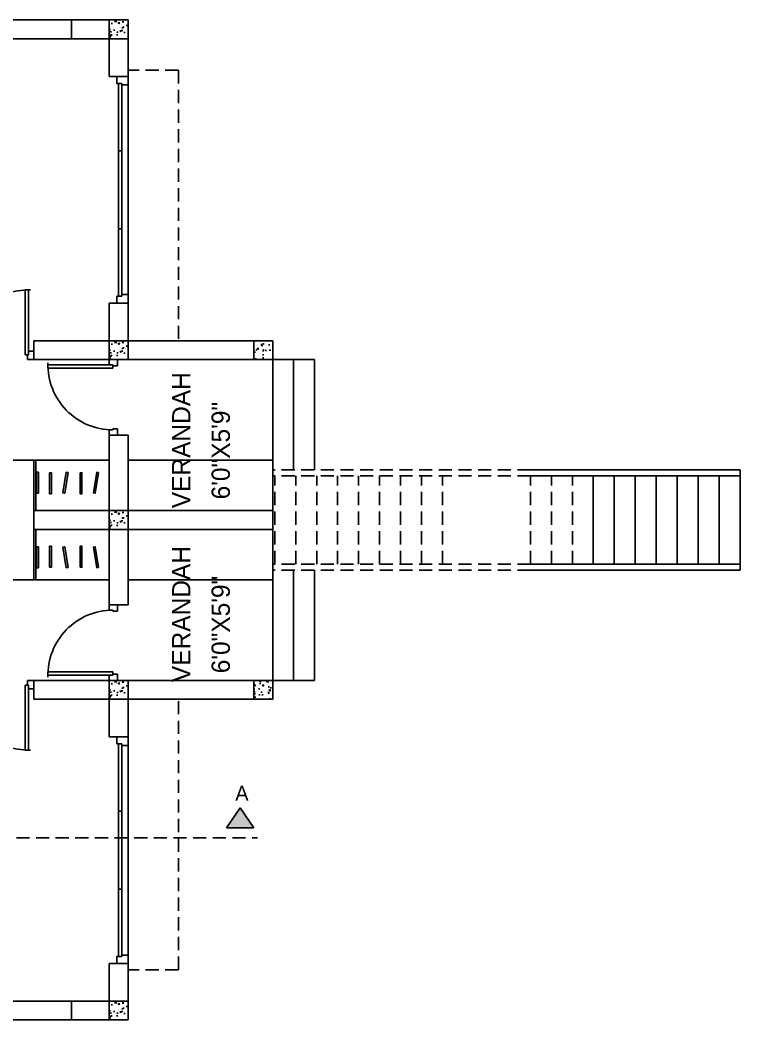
# Model space of a CAD drawing. Extents: x 173554 to 176562, y -34760 to -32805.
# Drawn here: x 173895.6 to 174239.2, y -33709.4 to -33232.4 of the extents above; entities that cross this region are included whole.
import ezdxf
from ezdxf.enums import TextEntityAlignment as Align

# ---------------------------------------------------------------- set-up
doc = ezdxf.new("R2010")
doc.units = 0
doc.header["$LTSCALE"] = 25
doc.header["$MEASUREMENT"] = 0
for name, pattern in [('DASHDOT', [1, 0.5, -0.25, 0, -0.25]), ('HIDDEN', [0.375, 0.25, -0.125]), ('HIDDEN2', [0.1875, 0.125, -0.0625])]:
    doc.linetypes.add(name, pattern=pattern)
doc.layers.get('0').update_dxf_attribs({"linetype": 'CONTINUOUS'})
for name, color, linetype in [('COLUMN', 31, 'CONTINUOUS'), ('DIMLINE', 254, 'CONTINUOUS'), ('DOOR', 1, 'CONTINUOUS'), ('FURN', 10, 'CONTINUOUS'), ('HATCH', 8, 'CONTINUOUS'), ('sec', 13, 'DASHDOT'), ('text', 2, 'CONTINUOUS'), ('wall', 13, 'CONTINUOUS'), ('WINDOW', 4, 'CONTINUOUS')]:
    doc.layers.add(name, color=color, linetype=linetype)
doc.styles.add('STYLE2', font='')
doc.styles.add('style5', font='')
doc.styles.get('STYLE2').set_extended_font_data('Cooper BlkItHd BT')
doc.styles.get('style5').set_extended_font_data('Geometr415 Md BT')
pattern_1 = [(140, (132017.9535, -209108.269), (0.62752135, 7.17260183), [0.75, -8.25]), (85, (132017.9535, -209108.269), (-7.52192134, -1.38751334), [0.6, -6.6]), (190.4514, (132018.006, -209107.671), (-6.89439542, 5.78509382), [0.6374019, -7.01142112]), (136.1842, (132015.9535, -209108.269), (1.65519014, 10.6724105), [1.125, -12.375]), (186.6356, (132016.091, -209107.38), (-9.7411787, 9.34662706), [0.9561029, -10.51713]), (81.1842, (132015.954, -209108.269), (-9.741186, 9.34661945), [0.9, -9.9]), (111, (132016.4535, -209107.269), (4.0261889, 5.96907052), [0.75, -8.25]), (56, (132016.4535, -209107.269), (-7.25150045, 2.43315332), [0.6, -6.6]), (161.4514, (132016.789, -209106.7715), (-3.22530497, 8.40222629), [0.6374019, -7.01142112]), (127.5, (132017.9535, -209108.269), (-3.32893854, 0.121598553), [0, -6.52, 0, -6.7, 0, -6.625]), (97.5, (132017.9535, -209108.269), (-3.94411712, 2.630695374), [0, -3.82, 0, -6.37, 0, -2.525]), (57.5, (132017.9535, -209110.499), (0.225548717, 5.33822436), [0, -2.5, 0, -7.8, 0, -10.35]), (47.5, (132017.9535, -209111.499), (-1.00104982, 5.83186169), [0, -3.25, 0, -5.18, 0, -7.35])]

# ---------------------------------------------------------------- blocks, each defined once
blk = doc.blocks.new('DR1H902')
at = {"color": 0}
for p, q in [((-0.5, 0), (-0.5, 1)), ((-0.5, 1), (-0.45, 1)), ((-0.45, 0), (-0.45, 1)), ((-0.5, 0), (-0.45, 0))]:
    blk.add_line(p, q, dxfattribs=at)
blk.add_arc((-0.5, 0), 1, 0, 91.707, dxfattribs=at)
blk = doc.blocks.new('A$C3B4262AC')
at = {"layer": 'DOOR'}
for p, q in [((0, 4), (0, 0)), ((2.5, 4), (0, 4)), ((2.5, 2.25), (2.5, 4)), ((0, 0), (3, 0)), ((3, 2.25), (2.5, 2.25)), ((3, 0), (3, 2.25))]:
    blk.add_line(p, q, dxfattribs=at)
blk = doc.blocks.new('A$C1F9E242A')
blk.add_blockref('A$C3B4262AC', (0, 0))
at = {"xscale": -1}
blk.add_blockref('A$C3B4262AC', (36, 0), dxfattribs=at)
at = {"layer": 'DOOR', "xscale": -31, "yscale": 31, "zscale": 68.88888888888889}
blk.add_blockref('DR1H902', (18, 2.25), dxfattribs=at)
blk = doc.blocks.new('*U72')
blk.add_blockref('A$C1F9E242A', (-36, -2))
blk = doc.blocks.new('*U73')
blk.add_blockref('A$C1F9E242A', (-36, -2))

msp = doc.modelspace()

# ---------------------------------------------------------------- hatches: boundary and pattern name
at = {"layer": 'HATCH'}
h = msp.add_hatch(dxfattribs=at)
h.set_pattern_fill('AR-CONC', color=8, angle=90, style=0)
h.set_pattern_definition([(140, (136245.648, -206726.429), (0.62752135, 7.17260183), [0.75, -8.25]), (85, (136245.648, -206726.429), (-7.52192134, -1.38751334), [0.6, -6.6]), (190.4514, (136245.7, -206725.831), (-6.89439542, 5.78509382), [0.6374019, -7.01142112]), (136.1842, (136243.648, -206726.429), (1.65519014, 10.6724105), [1.125, -12.375]), (186.6356, (136243.786, -206725.539), (-9.7411787, 9.34662706), [0.9561029, -10.51713]), (81.1842, (136243.648, -206726.429), (-9.741186, 9.34661945), [0.9, -9.9]), (111, (136244.148, -206725.429), (4.0261889, 5.96907052), [0.75, -8.25]), (56, (136244.148, -206725.429), (-7.25150045, 2.43315332), [0.6, -6.6]), (161.4514, (136244.4834, -206724.931), (-3.22530497, 8.40222629), [0.6374019, -7.01142112]), (127.5, (136245.6479, -206726.4288), (-3.32893854, 0.121598553), [0, -6.52, 0, -6.7, 0, -6.625]), (97.5, (136245.648, -206726.4288), (-3.94411712, 2.630695374), [0, -3.82, 0, -6.37, 0, -2.525]), (57.5, (136245.6479, -206728.6588), (0.225548717, 5.33822436), [0, -2.5, 0, -7.8, 0, -10.35]), (47.5, (136245.648, -206729.6588), (-1.00104982, 5.83186169), [0, -3.25, 0, -5.18, 0, -7.35])])
h.paths.add_polyline_path([(173938.18, -33232.37), (173938.18, -33241.37), (173947.18, -33241.37), (173947.18, -33232.37)])
h = msp.add_hatch(dxfattribs=at)
h.set_pattern_fill('AR-CONC', color=8, angle=90, style=0)
h.set_pattern_definition([(140, (136245.648, -206879.429), (0.62752135, 7.17260183), [0.75, -8.25]), (85, (136245.648, -206879.429), (-7.52192134, -1.38751334), [0.6, -6.6]), (190.4514, (136245.7, -206878.831), (-6.89439542, 5.78509382), [0.6374019, -7.01142112]), (136.1842, (136243.648, -206879.429), (1.65519014, 10.6724105), [1.125, -12.375]), (186.6356, (136243.786, -206878.539), (-9.7411787, 9.34662706), [0.9561029, -10.51713]), (81.1842, (136243.648, -206879.429), (-9.741186, 9.34661945), [0.9, -9.9]), (111, (136244.148, -206878.429), (4.0261889, 5.96907052), [0.75, -8.25]), (56, (136244.148, -206878.429), (-7.25150045, 2.43315332), [0.6, -6.6]), (161.4514, (136244.4834, -206877.931), (-3.22530497, 8.40222629), [0.6374019, -7.01142112]), (127.5, (136245.6479, -206879.4288), (-3.32893854, 0.121598553), [0, -6.52, 0, -6.7, 0, -6.625]), (97.5, (136245.648, -206879.4288), (-3.94411712, 2.630695374), [0, -3.82, 0, -6.37, 0, -2.525]), (57.5, (136245.6479, -206881.6588), (0.225548717, 5.33822436), [0, -2.5, 0, -7.8, 0, -10.35]), (47.5, (136245.648, -206882.6588), (-1.00104982, 5.83186169), [0, -3.25, 0, -5.18, 0, -7.35])])
h.paths.add_polyline_path([(173938.18, -33385.37), (173938.18, -33394.37), (173947.18, -33394.37), (173947.18, -33385.37)])
h = msp.add_hatch(dxfattribs=at)
h.set_pattern_fill('AR-CONC', color=8, angle=90, style=0)
h.set_pattern_definition(pattern_1)
h.paths.add_polyline_path([(174007.18, -33394.37), (174016.18, -33394.37), (174016.18, -33385.37), (174007.18, -33385.37)])
h = msp.add_hatch(dxfattribs=at)
h.set_pattern_fill('AR-CONC', color=8, angle=90, style=0)
h.set_pattern_definition([(140, (136245.648, -206960.43), (0.62752135, 7.17260183), [0.75, -8.25]), (85, (136245.648, -206960.43), (-7.52192134, -1.38751334), [0.6, -6.6]), (190.4514, (136245.7, -206959.8325), (-6.89439542, 5.78509382), [0.6374019, -7.01142112]), (136.1842, (136243.648, -206960.43), (1.65519014, 10.6724105), [1.125, -12.375]), (186.6356, (136243.786, -206959.541), (-9.7411787, 9.34662706), [0.9561029, -10.51713]), (81.1842, (136243.648, -206960.43), (-9.741186, 9.34661945), [0.9, -9.9]), (111, (136244.148, -206959.43), (4.0261889, 5.96907052), [0.75, -8.25]), (56, (136244.148, -206959.43), (-7.25150045, 2.43315332), [0.6, -6.6]), (161.4514, (136244.4834, -206958.933), (-3.22530497, 8.40222629), [0.6374019, -7.01142112]), (127.5, (136245.6479, -206960.4303), (-3.32893854, 0.121598553), [0, -6.52, 0, -6.7, 0, -6.625]), (97.5, (136245.648, -206960.4303), (-3.94411712, 2.630695374), [0, -3.82, 0, -6.37, 0, -2.525]), (57.5, (136245.6479, -206962.6603), (0.225548717, 5.33822436), [0, -2.5, 0, -7.8, 0, -10.35]), (47.5, (136245.648, -206963.6603), (-1.00104982, 5.83186169), [0, -3.25, 0, -5.18, 0, -7.35])])
h.paths.add_polyline_path([(173938.18, -33466.37), (173938.18, -33475.37), (173947.18, -33475.37), (173947.18, -33466.37)])
h = msp.add_hatch(dxfattribs=at)
h.set_pattern_fill('AR-CONC', color=8, angle=90, style=0)
h.set_pattern_definition([(140, (136245.648, -207041.432), (0.62752135, 7.17260183), [0.75, -8.25]), (85, (136245.648, -207041.432), (-7.52192134, -1.38751334), [0.6, -6.6]), (190.4514, (136245.7, -207040.834), (-6.89439542, 5.78509382), [0.6374019, -7.01142112]), (136.1842, (136243.648, -207041.432), (1.65519014, 10.6724105), [1.125, -12.375]), (186.6356, (136243.786, -207040.542), (-9.7411787, 9.34662706), [0.9561029, -10.51713]), (81.1842, (136243.648, -207041.432), (-9.741186, 9.34661945), [0.9, -9.9]), (111, (136244.148, -207040.432), (4.0261889, 5.96907052), [0.75, -8.25]), (56, (136244.148, -207040.432), (-7.25150045, 2.43315332), [0.6, -6.6]), (161.4514, (136244.4834, -207039.934), (-3.22530497, 8.40222629), [0.6374019, -7.01142112]), (127.5, (136245.6479, -207041.4317), (-3.32893854, 0.121598553), [0, -6.52, 0, -6.7, 0, -6.625]), (97.5, (136245.648, -207041.4317), (-3.94411712, 2.630695374), [0, -3.82, 0, -6.37, 0, -2.525]), (57.5, (136245.6479, -207043.6617), (0.225548717, 5.33822436), [0, -2.5, 0, -7.8, 0, -10.35]), (47.5, (136245.648, -207044.6617), (-1.00104982, 5.83186169), [0, -3.25, 0, -5.18, 0, -7.35])])
h.paths.add_polyline_path([(173938.18, -33547.37), (173938.18, -33556.37), (173947.18, -33556.37), (173947.18, -33547.37)])
h = msp.add_hatch(dxfattribs=at)
h.set_pattern_fill('AR-CONC', color=8, angle=90, style=0)
h.set_pattern_definition(pattern_1)
h.paths.add_polyline_path([(174007.18, -33547.37), (174007.18, -33556.37), (174016.18, -33556.37), (174016.18, -33547.37)])
h = msp.add_hatch(dxfattribs=at)
h.set_pattern_fill('AR-CONC', color=8, angle=90, style=0)
h.set_pattern_definition([(140, (136245.648, -207194.43), (0.62752135, 7.17260183), [0.75, -8.25]), (85, (136245.648, -207194.43), (-7.52192134, -1.38751334), [0.6, -6.6]), (190.4514, (136245.7, -207193.8325), (-6.89439542, 5.78509382), [0.6374019, -7.01142112]), (136.1842, (136243.648, -207194.43), (1.65519014, 10.6724105), [1.125, -12.375]), (186.6356, (136243.786, -207193.541), (-9.7411787, 9.34662706), [0.9561029, -10.51713]), (81.1842, (136243.648, -207194.43), (-9.741186, 9.34661945), [0.9, -9.9]), (111, (136244.148, -207193.43), (4.0261889, 5.96907052), [0.75, -8.25]), (56, (136244.148, -207193.43), (-7.25150045, 2.43315332), [0.6, -6.6]), (161.4514, (136244.4834, -207192.933), (-3.22530497, 8.40222629), [0.6374019, -7.01142112]), (127.5, (136245.6479, -207194.4303), (-3.32893854, 0.121598553), [0, -6.52, 0, -6.7, 0, -6.625]), (97.5, (136245.648, -207194.4303), (-3.94411712, 2.630695374), [0, -3.82, 0, -6.37, 0, -2.525]), (57.5, (136245.6479, -207196.6603), (0.225548717, 5.33822436), [0, -2.5, 0, -7.8, 0, -10.35]), (47.5, (136245.648, -207197.6603), (-1.00104982, 5.83186169), [0, -3.25, 0, -5.18, 0, -7.35])])
h.paths.add_polyline_path([(173938.18, -33700.37), (173938.18, -33709.37), (173947.18, -33709.37), (173947.18, -33700.37)])
at = {"layer": 'sec'}
msp.add_hatch(color=8, dxfattribs=at).paths.add_polyline_path([(173994.2, -33617.65), (174000.65, -33608.1), (174007.11, -33617.65)])

# ---------------------------------------------------------------- linework, layer by layer
at = {"linetype": 'HIDDEN'}
for p, q in [((173971.18, -33256.37), (173947.18, -33256.37)), ((173971.18, -33256.37), (173971.18, -33385.37)), ((173971.18, -33685.37), (173971.18, -33556.37)), ((173971.18, -33685.37), (173947.18, -33685.37))]:
    msp.add_line(p, q, dxfattribs=at)
for p, q in [((173947.18, -33363.37), (173947.18, -33263.37)), ((174016.18, -33385.37), (173947.18, -33385.37)), ((174007.18, -33394.37), (173938.18, -33394.37)), ((174016.18, -33446.87), (174016.18, -33394.37)), ((174036.18, -33394.37), (174016.18, -33394.37)), ((174026.18, -33446.87), (174026.18, -33394.37)), ((174036.18, -33446.87), (174036.18, -33394.37)), ((173947.18, -33442.37), (174016.18, -33442.37)), ((174239.18, -33446.87), (174139.18, -33446.87)), ((174239.18, -33494.87), (174239.18, -33446.87)), ((174239.18, -33449.87), (174139.18, -33449.87)), ((174169.18, -33491.87), (174169.18, -33449.87)), ((174179.18, -33491.87), (174179.18, -33449.87)), ((174189.18, -33491.87), (174189.18, -33449.87)), ((174199.18, -33491.87), (174199.18, -33449.87)), ((174209.18, -33491.87), (174209.18, -33449.87)), ((174219.18, -33491.87), (174219.18, -33449.87)), ((174229.18, -33491.87), (174229.18, -33449.87)), ((174016.18, -33547.37), (174016.18, -33494.87)), ((174026.18, -33547.37), (174026.18, -33494.87)), ((174036.18, -33547.37), (174036.18, -33494.87)), ((174239.18, -33491.87), (174139.18, -33491.87)), ((174239.18, -33494.87), (174139.18, -33494.87)), ((173947.18, -33499.37), (174016.18, -33499.37)), ((174016.18, -33547.37), (173938.18, -33547.37)), ((174016.18, -33556.37), (173947.18, -33556.37)), ((173947.18, -33578.37), (173947.18, -33678.37))]:
    msp.add_line(p, q)
at = {"linetype": 'HIDDEN2', "ltscale": 2}
for p, q in [((174139.18, -33446.87), (174016.18, -33446.87)), ((174016.18, -33449.87), (174016.18, -33446.87)), ((174139.18, -33449.87), (174016.18, -33449.87)), ((174017.18, -33491.87), (174017.18, -33449.87)), ((174027.18, -33491.87), (174027.18, -33449.87)), ((174037.18, -33491.87), (174037.18, -33449.87)), ((174047.18, -33491.87), (174047.18, -33449.87)), ((174047.18, -33491.87), (174047.18, -33449.87)), ((174057.18, -33491.87), (174057.18, -33449.87)), ((174067.18, -33491.87), (174067.18, -33449.87)), ((174077.18, -33491.87), (174077.18, -33449.87)), ((174087.18, -33491.87), (174087.18, -33449.87)), ((174097.18, -33491.87), (174097.18, -33449.87)), ((174139.18, -33491.87), (174139.18, -33449.87)), ((174149.18, -33491.87), (174149.18, -33449.87)), ((174159.18, -33491.87), (174159.18, -33449.87)), ((174139.18, -33491.87), (174016.18, -33491.87)), ((174016.18, -33494.87), (174016.18, -33491.87)), ((174139.18, -33494.87), (174016.18, -33494.87))]:
    msp.add_line(p, q, dxfattribs=at)
at = {"layer": 'COLUMN'}
for points in [[(173947.18, -33232.37), (173947.18, -33241.37), (173938.18, -33241.37), (173938.18, -33232.37)], [(173947.18, -33394.37), (173947.18, -33385.37), (173938.18, -33385.37), (173938.18, -33394.37)], [(174016.18, -33385.37), (174016.18, -33394.37), (174007.18, -33394.37), (174007.18, -33385.37)], [(173947.18, -33475.37), (173947.18, -33466.37), (173938.18, -33466.37), (173938.18, -33475.37)], [(173947.18, -33547.37), (173947.18, -33556.37), (173938.18, -33556.37), (173938.18, -33547.37)], [(174016.18, -33547.37), (174016.18, -33556.37), (174007.18, -33556.37), (174007.18, -33547.37)], [(173947.18, -33709.37), (173947.18, -33700.37), (173938.18, -33700.37), (173938.18, -33709.37)]]:
    msp.add_lwpolyline(points, close=True, dxfattribs=at)
at = {"layer": 'DIMLINE'}
for p, q in [((174016.18, -33491.87), (174016.18, -33449.87)), ((174016.18, -33547.37), (174036.18, -33547.37))]:
    msp.add_line(p, q, dxfattribs=at)
at = {"layer": 'FURN'}
for p, q in [((173938.18, -33442.37), (173866.18, -33442.37)), ((173902.18, -33466.37), (173902.18, -33442.37)), ((173903.18, -33466.37), (173903.18, -33442.37)), ((173902.18, -33475.37), (173902.18, -33499.37)), ((173903.18, -33475.37), (173903.18, -33499.37)), ((173938.18, -33499.37), (173866.18, -33499.37))]:
    msp.add_line(p, q, dxfattribs=at)
at = {"layer": 'FURN', "color": 8}
for points in [[(173903.47, -33448.08), (173903.47, -33458.1), (173904.36, -33458.1), (173904.36, -33448.08)], [(173909.72, -33448.35), (173909.72, -33458.37), (173910.61, -33458.37), (173910.61, -33448.35)], [(173917.66, -33448.05), (173916.11, -33457.92), (173916.99, -33458.09), (173918.54, -33448.23)], [(173924.24, -33448.35), (173924.24, -33458.37), (173925.13, -33458.37), (173925.13, -33448.35)], [(173932.19, -33448.05), (173930.63, -33457.92), (173931.51, -33458.09), (173933.06, -33448.23)], [(173903.47, -33493.67), (173903.47, -33483.65), (173904.36, -33483.65), (173904.36, -33493.67)], [(173909.72, -33493.39), (173909.72, -33483.37), (173910.61, -33483.37), (173910.61, -33493.39)], [(173917.66, -33493.69), (173916.11, -33483.83), (173916.99, -33483.65), (173918.54, -33493.51)], [(173924.24, -33493.39), (173924.24, -33483.37), (173925.13, -33483.37), (173925.13, -33493.39)], [(173932.19, -33493.69), (173930.63, -33483.83), (173931.51, -33483.65), (173933.06, -33493.51)]]:
    msp.add_lwpolyline(points, close=True, dxfattribs=at)
at = {"layer": 'sec', "linetype": 'Continuous'}
for p, q in [((174000.65, -33608.1), (173994.2, -33617.65)), ((174007.11, -33617.65), (174000.65, -33608.1))]:
    msp.add_line(p, q, dxfattribs=at)
at = {"layer": 'wall'}
for p, q in [((173947.18, -33232.37), (173620.18, -33232.37)), ((173920.18, -33232.37), (173920.18, -33241.37)), ((173938.18, -33241.37), (173734.18, -33241.37)), ((173938.18, -33241.37), (173938.18, -33259.37)), ((173947.18, -33241.37), (173947.18, -33259.37)), ((173947.18, -33259.37), (173938.18, -33259.37)), ((173947.18, -33367.37), (173938.18, -33367.37)), ((173938.18, -33367.37), (173938.18, -33394.37)), ((173947.18, -33367.37), (173947.18, -33385.37)), ((173938.18, -33385.37), (173902.18, -33385.37)), ((173902.18, -33385.37), (173902.18, -33394.38)), ((173938.18, -33394.37), (173902.18, -33394.38)), ((173938.18, -33430.37), (173938.18, -33466.37)), ((173947.18, -33430.37), (173938.18, -33430.37)), ((173947.18, -33430.37), (173947.18, -33466.37)), ((173938.18, -33466.37), (173902.18, -33466.37)), ((173902.18, -33475.37), (173902.18, -33466.37)), ((173947.18, -33466.37), (174016.18, -33466.37)), ((174016.18, -33475.37), (174016.18, -33466.37)), ((173938.18, -33475.37), (173902.18, -33475.37)), ((173938.18, -33511.37), (173938.18, -33475.37)), ((173947.18, -33511.37), (173947.18, -33475.37)), ((173947.18, -33475.37), (174016.18, -33475.37)), ((173947.18, -33511.37), (173938.18, -33511.37)), ((173938.18, -33547.37), (173902.18, -33547.37)), ((173902.18, -33556.37), (173902.18, -33547.37)), ((173938.18, -33574.37), (173938.18, -33547.37)), ((173938.18, -33556.37), (173902.18, -33556.37)), ((173947.18, -33574.37), (173947.18, -33556.37)), ((173947.18, -33574.37), (173938.18, -33574.37)), ((173994.2, -33617.65), (174007.11, -33617.65)), ((173947.18, -33682.37), (173938.18, -33682.37)), ((173938.18, -33700.37), (173938.18, -33682.37)), ((173947.18, -33700.37), (173947.18, -33682.37)), ((173938.18, -33700.37), (173734.18, -33700.37)), ((173920.18, -33709.37), (173920.18, -33700.37)), ((173947.18, -33709.37), (173620.18, -33709.37))]:
    msp.add_line(p, q, dxfattribs=at)
at = {"layer": 'wall', "linetype": 'HIDDEN'}
msp.add_line((173565.74, -33622.47), (174008.98, -33622.47), dxfattribs=at)
at = {"layer": 'WINDOW', "color": 4}
for points in [[(173942.68, -33262.71), (173944.18, -33262.71), (173944.18, -33294.71), (173942.68, -33294.71)], [(173942.68, -33332.04), (173944.18, -33332.04), (173944.18, -33294.71), (173942.68, -33294.71)], [(173942.68, -33364.04), (173944.18, -33364.04), (173944.18, -33332.04), (173942.68, -33332.04)], [(173942.68, -33577.71), (173944.18, -33577.71), (173944.18, -33609.71), (173942.68, -33609.71)], [(173942.68, -33609.71), (173944.18, -33609.71), (173944.18, -33647.04), (173942.68, -33647.04)], [(173942.68, -33679.04), (173944.18, -33679.04), (173944.18, -33647.04), (173942.68, -33647.04)]]:
    msp.add_lwpolyline(points, close=True, dxfattribs=at)

# ---------------------------------------------------------------- block references
at = {"yscale": 1.333333333343035, "zscale": 1.333333333333333, "rotation": 90}
for p, xscale in [((173947.18, -33259.37), -1.333333333313931), ((173947.18, -33367.37), 1.333333333313931), ((173947.18, -33574.37), -1.333333333313931), ((173947.18, -33682.37), 1.333333333343035)]:
    msp.add_blockref('A$C3B4262AC', p, dxfattribs=dict(at, xscale=xscale))
at = {"layer": 'DOOR'}
msp.add_blockref('*U72', (173902.18, -33392.37), dxfattribs=at)
at = {"layer": 'DOOR', "rotation": 90}
msp.add_blockref('*U73', (173940.18, -33394.37), dxfattribs=at)
at = {"layer": 'DOOR', "xscale": -1}
for p, rotation in [((173940.18, -33547.37), 90), ((173902.18, -33549.37), 180)]:
    msp.add_blockref('*U72', p, dxfattribs=dict(at, rotation=rotation))

# ---------------------------------------------------------------- texts
at = {"layer": 'sec', "color": 2, "style": 'STYLE2', "text_generation_flag": 2}
msp.add_text('A', height=7.07, dxfattribs=at).set_placement((174001.5, -33604.71), align=Align.CENTER)
at = {"layer": 'text', "style": 'style5'}
for s, p in [('VERANDAH', (173976.91, -33465.25)), ('6\'0"X5\'9"', (173995.75, -33461.05)), ('VERANDAH', (173976.91, -33548.2)), ('6\'0"X5\'9"', (173995.75, -33543.99))]:
    msp.add_text(s, height=8.733, rotation=90, dxfattribs=at).set_placement(p)

doc.saveas('drawing.dxf')
